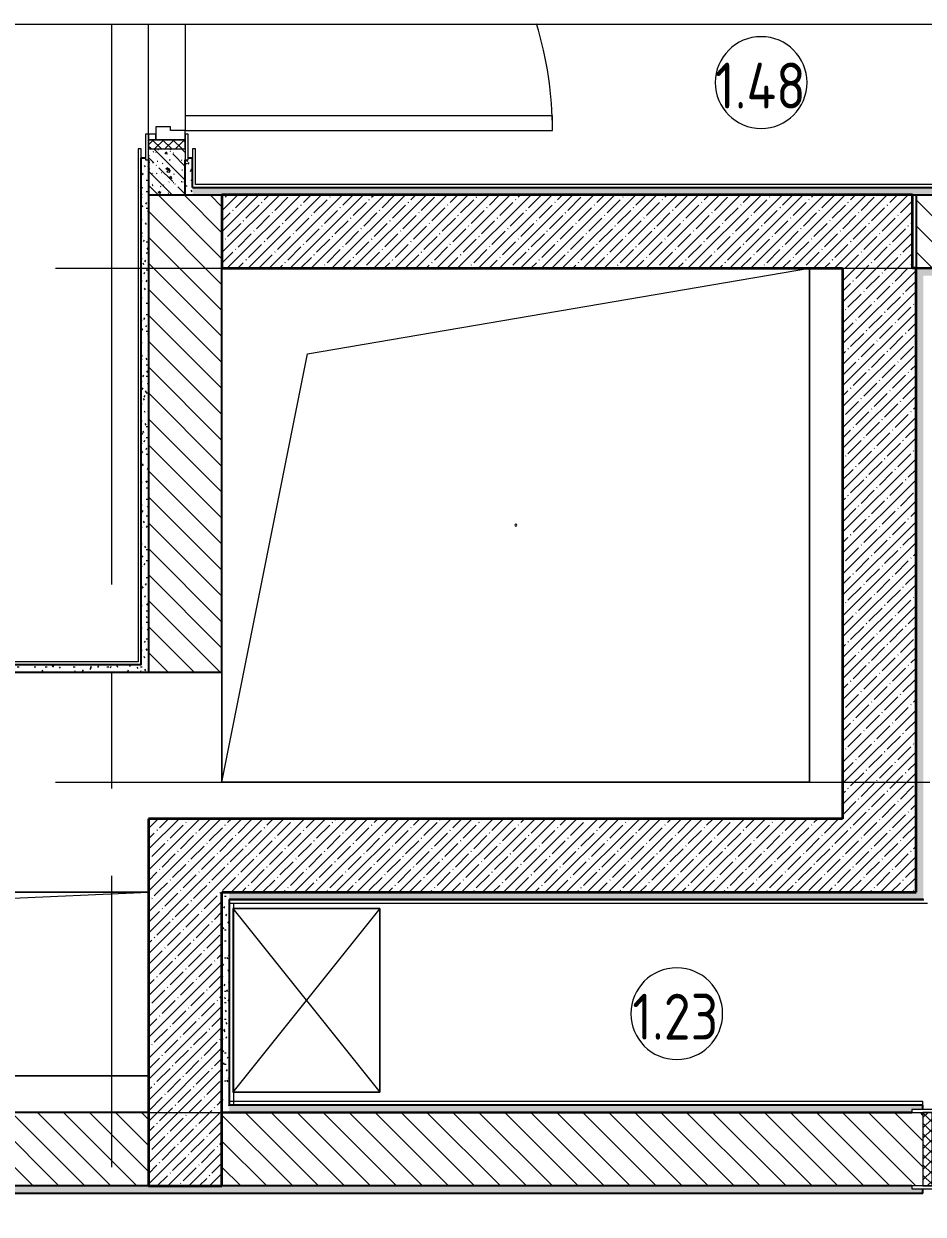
# Model space of a CAD drawing. Header units: millimetres. Extents: x 3991 to 282775, y -8553 to 29560.
# Drawn here: x 105122 to 107571, y 10823 to 14066 of the extents above; entities that cross this region are included whole.
import ezdxf

# ---------------------------------------------------------------- set-up
doc = ezdxf.new("R2010")
doc.units = ezdxf.units.MM
doc.linetypes.add('Осевая', pattern=[1587.5, 317.5, -238.125, 793.75, -238.125])
for name, color, linetype, lineweight in [('A-AREA-IDEN', 7, 'Continuous', 9), ('A-DETL-GENF', 7, 'Continuous', 9), ('A-DOOR', 7, 'Continuous', 9), ('A-DOOR-1', 7, 'Continuous', 15), ('A-DOOR-FRAM', 7, 'Continuous', 15), ('A-DOOR-FRAM-1', 7, 'Continuous', 9), ('A-GENM', 7, 'Continuous', 9), ('I-FURN', 7, 'Continuous', 9), ('I-WALL', 7, 'Continuous', 9), ('Оси', 7, 'Continuous', 9), ('Оси-2', 7, 'Осевая', 9)]:
    doc.layers.add(name, color=color, linetype=linetype, lineweight=lineweight)
for name, color, linetype, lineweight, true_color in [('A-WALL-1', 7, 'Continuous', 25, 0x3c3c3c), ('A-WALL-2', 7, 'Continuous', 35, 0x3c3c3c), ('A-WALL-FNSH-1', 7, 'Continuous', 15, 0x3c3c3c)]:
    doc.layers.add(name, color=color, linetype=linetype, lineweight=lineweight, true_color=true_color)
doc.styles.add('GOST Common_2', font='GOST_Common.ttf', dxfattribs={"width": 0.9, "height": 125})
pattern_1 = [(45, (38902.026, 0), (-28.51196, 28.51196), []), (45, (38930.54, 0), (-28.51196, 28.51196), [50.403, -10.081, 1.676, -8.404])]
pattern_2 = [(135, (38902.026, 0), (-35.35534, -35.35534), [])]
pattern_3 = [(0, (38902.026, 0), (60.96, 15.24), [5.029, -40.691, 5.029, -40.691, -243.84]), (0, (38902.026, 0), (60.96, 15.24), [-91.44, 5.029, -86.411, 5.029, -40.691, -106.68]), (0, (38902.026, 0), (60.96, 15.24), [-228.6, 5.029, -25.451, 5.029, -71.171]), (120, (38924.886, 7.62), (-43.6782272, 45.1729086), [5.029, -40.691, 5.029, -40.691, -243.84]), (120, (38924.886, 7.62), (-43.6782272, 45.1729086), [-91.44, 5.029, -86.411, 5.029, -40.691, -106.68]), (120, (38924.886, 7.62), (-43.6782272, 45.1729086), [-228.6, 5.029, -25.451, 5.029, -71.171]), (240, (38932.506, 38.1), (-17.2817728, -60.4129086), [5.029, -40.691, 5.029, -40.691, -243.84]), (240, (38932.506, 38.1), (-17.2817728, -60.4129086), [-91.44, 5.029, -86.411, 5.029, -40.691, -106.68]), (240, (38932.506, 38.1), (-17.2817728, -60.4129086), [-228.6, 5.029, -25.451, 5.029, -71.171])]

# ---------------------------------------------------------------- blocks, each defined once
blk = doc.blocks.new('110_Дверь_СКБ_1Ст_Внутренняя1 - Д-11 1100x2100h_кладовые _все__ коридор _между помещениями блока столовой__ моечные _все_-32089444-Фрагмент 1_9')
at = {"layer": 'A-DOOR'}
h = blk.add_hatch(dxfattribs=at)
h.set_pattern_fill('FP_51', color=256, style=0, pattern_type=2)
h.set_pattern_definition([(135, (1751.41, 114.685), (-14.14214, -14.14214), []), (225, (1751.41, 114.685), (14.14214, -14.14214), [])])
h.paths.add_polyline_path([(562.5, 50), (537.5, 50), (537.5, -50), (562.5, -50)])
blk.add_arc((512.5, 50), 1000, 90, 106.921, dxfattribs=at)
at = {"layer": 'A-DOOR-1'}
for p, q in [((512.5, 1050), (472.5, 1050)), ((472.5, 1050), (472.5, 50)), ((512.5, 50), (512.5, 1050)), ((472.5, 50), (512.5, 50))]:
    blk.add_line(p, q, dxfattribs=at)
at = {"layer": 'A-DOOR-FRAM'}
for p, q in [((512.5, 50), (512.5, 10)), ((537.5, 50), (512.5, 50)), ((592.5, 58), (522.5, 58)), ((522.5, 58), (522.5, 50)), ((537.5, 50), (522.5, 50)), ((522.5, 50), (522.5, 49)), ((522.5, 50), (592.5, 50)), ((522.5, 49), (537.5, 49)), ((537.5, -30), (537.5, 50)), ((562.5, 50), (537.5, 50)), ((537.5, 50), (537.5, -50)), ((537.5, 49), (537.5, 50)), ((562.5, -50), (562.5, 50)), ((592.5, 50), (592.5, 58)), ((512.5, 10), (502.5, 10)), ((502.5, 10), (502.5, -30)), ((502.5, -30), (537.5, -30)), ((537.5, -30), (522.5, -30)), ((522.5, -30), (522.5, -50)), ((537.5, -50), (537.5, -30)), ((522.5, -50), (537.5, -50)), ((592.5, -50), (522.5, -50)), ((522.5, -50), (522.5, -58)), ((522.5, -58), (592.5, -58)), ((537.5, -50), (562.5, -50)), ((592.5, -58), (592.5, -50))]:
    blk.add_line(p, q, dxfattribs=at)
blk = doc.blocks.new('110_Дверь_СКБ_1Ст_Внутренняя1 - Д-17д _Д-9_ 950x2100h_ПУИ_ С_У персонала-V86-Фрагмент 1_9')
at = {"layer": 'A-DOOR'}
h = blk.add_hatch(dxfattribs=at)
h.set_pattern_fill('FP_54', color=256, style=0, pattern_type=2)
h.set_pattern_definition([(135, (1826.41, 164.685), (-14.14214, -14.14214), []), (225, (1826.41, 164.685), (14.14214, -14.14214), [])])
h.paths.add_polyline_path([(487.5, 100), (462.5, 100), (462.5, -100), (487.5, -100)])
at = {"layer": 'A-DOOR-FRAM-1'}
h = blk.add_hatch(dxfattribs=at)
h.set_pattern_fill('FP_55', color=256, style=0, pattern_type=2)
h.set_pattern_definition([(45, (-296.384, 164.685), (-14.1421, 14.1421), []), (135, (-296.384, 164.685), (-14.1421, -14.1421), [])])
h.paths.add_polyline_path([(-437.5, 100), (-462.5, 100), (-462.5, -100), (-437.5, -100), (-437.5, -58.8)])
at = {"layer": 'A-DOOR'}
for start, end in [(73.1102, 80.073), (360, 47.3653)]:
    blk.add_arc((-412.5, 100), 850, start, end, dxfattribs=at)
at = {"layer": 'A-DOOR-1'}
for p, q in [((-372.5, 100), (-372.5, 723.2)), ((-412.5, 643.2), (-412.5, 100)), ((-412.5, 100), (-372.5, 100))]:
    blk.add_line(p, q, dxfattribs=at)
at = {"layer": 'A-DOOR-FRAM'}
for p, q in [((-422.5, 108), (-492.5, 108)), ((-492.5, 108), (-492.5, 100)), ((-492.5, 100), (-422.5, 100)), ((-437.5, 100), (-462.5, 100)), ((-462.5, 100), (-462.5, -100)), ((-412.5, 100), (-437.5, 100)), ((-437.5, 100), (-437.5, 20)), ((-437.5, -100), (-437.5, 100)), ((-422.5, 100), (-437.5, 100)), ((-437.5, 100), (-437.5, 99)), ((-437.5, 99), (-422.5, 99)), ((-422.5, 100), (-422.5, 108)), ((-422.5, 99), (-422.5, 100)), ((-412.5, 60), (-412.5, 100)), ((437.5, 100), (437.5, 60)), ((462.5, 100), (437.5, 100)), ((517.5, 108), (447.5, 108)), ((447.5, 108), (447.5, 100)), ((462.5, 100), (447.5, 100)), ((447.5, 100), (447.5, 99)), ((447.5, 100), (517.5, 100)), ((447.5, 99), (462.5, 99)), ((462.5, 20), (462.5, 100)), ((487.5, 100), (462.5, 100)), ((462.5, 100), (462.5, -100)), ((462.5, 99), (462.5, 100)), ((487.5, -100), (487.5, 100)), ((517.5, 100), (517.5, 108)), ((-402.5, 60), (-412.5, 60)), ((-402.5, 20), (-402.5, 60)), ((437.5, 60), (427.5, 60)), ((427.5, 60), (427.5, 20)), ((-437.5, 20), (-402.5, 20)), ((-422.5, 20), (-437.5, 20)), ((-437.5, 20), (-437.5, -100)), ((-422.5, -100), (-422.5, 20)), ((427.5, 20), (462.5, 20)), ((462.5, 20), (447.5, 20)), ((447.5, 20), (447.5, -100)), ((462.5, -100), (462.5, 20)), ((-422.5, -100), (-492.5, -100)), ((-492.5, -100), (-492.5, -108)), ((-492.5, -108), (-422.5, -108)), ((-462.5, -100), (-437.5, -100)), ((-437.5, -100), (-422.5, -100)), ((-422.5, -108), (-422.5, -100)), ((447.5, -100), (462.5, -100)), ((517.5, -100), (447.5, -100)), ((447.5, -100), (447.5, -108)), ((447.5, -108), (517.5, -108)), ((462.5, -100), (487.5, -100)), ((517.5, -108), (517.5, -100))]:
    blk.add_line(p, q, dxfattribs=at)
blk = doc.blocks.new('GM_Отверстие прямоугольное _в плите_ - Отверстие-21957768-Фрагмент 1_9')
at = {"layer": 'A-GENM'}
for p, q in [((-1000, -250), (-1000, 250)), ((-1000, 250), (-1000, -250)), ((-916.7, 166.7), (1000, 250)), ((600, 250), (1000, 250)), ((1000, 250), (600, 250)), ((-1000, -250), (-916.7, 166.7)), ((1000, -250), (-1000, -250)), ((-1000, -250), (1000, -250))]:
    blk.add_line(p, q, dxfattribs=at)
for start, end in [(360, 180), (180, 360)]:
    blk.add_arc((0, 0), 2.5, start, end, dxfattribs=at)
blk = doc.blocks.new('GM_Отверстие прямоугольное _в плите_ - Отверстие-21957881-Фрагмент 1_9')
at = {"layer": 'A-GENM'}
for p, q in [((-566.7, 466.7), (800, 700)), ((800, 700), (800, -700)), ((800, -700), (800, 700)), ((-800, -700), (-566.7, 466.7)), ((-800, -700), (-800, -400)), ((-800, -400), (-800, -700)), ((800, -700), (-800, -700)), ((-800, -700), (800, -700))]:
    blk.add_line(p, q, dxfattribs=at)
for start, end in [(360, 180), (180, 360)]:
    blk.add_arc((0, 0), 2.5, start, end, dxfattribs=at)
blk = doc.blocks.new('Шкаф параметрический - 1_165-25646814-Фрагмент 1_9')
at = {"layer": 'I-FURN'}
for p, q in [((0, 0), (500, 400)), ((0, 400), (500, 0)), ((500, 400), (0, 400)), ((0, 400), (0, 0)), ((0, 1), (0, 400)), ((0, 400), (500, 400)), ((500, 0), (500, 400)), ((500, 400), (500, 1)), ((0, 0), (500, 0))]:
    blk.add_line(p, q, dxfattribs=at)
blk = doc.blocks.new('DET_L_Линия разрыва - М100-30660190-Фрагмент 1_9')
at = {"layer": 'A-DETL-GENF'}
blk.add_line((16975.8, 0), (8787.9, 0), dxfattribs=at)
blk = doc.blocks.new('Марка_Помещения - Номер-25198446-Фрагмент 1_9')
at = {"layer": 'A-AREA-IDEN'}
for start, end in [(360, 180), (180, 360)]:
    blk.add_arc((0, 0), 2.5, start, end, dxfattribs=at)

msp = doc.modelspace()

# ---------------------------------------------------------------- hatches: boundary and pattern name
at = {"layer": 'I-WALL'}
h = msp.add_hatch(dxfattribs=at)
h.set_pattern_fill('FP_15', color=256, style=0, pattern_type=2)
h.set_pattern_definition([(135, (38902.026, 0), (-37.717076, -37.717076), [53.34, -8.89, 1.778, -8.89]), (135, (38902.026, 37.694), (-37.717076, -37.717076), []), (50, (38902.026, 0), (63.763904, -5.57885), [6.667, -73.342]), (355, (38902.026, 0), (-12.334876, 66.869514), [5.334, -58.674]), (100.451, (38907.34, -0.465), (51.43036, 61.29098), [5.667, -62.332]), (46.184, (38902.03, 17.78), (94.87722, -14.71484), [10.001, -110.014]), (96.636, (38909.93, 16.55), (83.09115, 86.5993), [8.5, -93.497]), (351.184, (38902.03, 17.78), (83.09204, 86.59928), [8.001, -88.011]), (21, (38910.916, 13.335), (53.064487, -35.792726), [6.667, -73.342]), (326, (38910.916, 13.335), (21.63066, 64.46546), [5.334, -58.674]), (71.451, (38915.34, 10.35), (74.69646, 28.672367), [5.667, -62.332]), (37.5, (38902.026, 0), (1.080413, 29.594271), [1.676, -56.286, 1.676, -57.887, -58.896]), (37.5, (38902.026, 0), (1.080413, 29.594271), [-117.526, 1.676, -57.22]), (7.5, (38902.026, 0), (23.386368, 35.063507), [1.676, -32.283, 1.676, -54.953, -22.447]), (7.5, (38902.026, 0), (23.386368, 35.063507), [-90.589, 1.676, -20.771]), (327.5, (38882.201, 0), (47.456567, -2.005468), [1.676, -20.549, 1.676, -67.666, -92.011]), (327.5, (38882.201, 0), (47.456567, -2.005468), [-91.567, 1.676, -90.335]), (317.5, (38873.31, 0), (51.844948, 8.89904), [1.676, -27.216, 1.676, -44.374, -65.341]), (317.5, (38873.31, 0), (51.844948, 8.89904), [-74.943, 1.676, -63.665])])
h.paths.add_polyline_path([(105462, 13600), (105562, 13600), (105562, 13725), (105462, 13725), (105462, 13695)])
h = msp.add_hatch(dxfattribs=at)
h.set_pattern_fill('FP_13', color=256, style=0, pattern_type=2)
h.set_pattern_definition(pattern_3)
h.paths.add_polyline_path([(105462, 12300), (105462, 13695), (105454, 13695), (105454, 13700), (105442, 13700), (105442, 12300)])
h = msp.add_hatch(dxfattribs=at)
h.set_pattern_fill('FP_13', color=256, style=0, pattern_type=2)
h.set_pattern_definition(pattern_3)
h.paths.add_polyline_path([(105562, 13600), (105582, 13600), (105582, 13700), (105570, 13700), (105570, 13695), (105562, 13695)])
h = msp.add_hatch(dxfattribs=at)
h.set_pattern_fill('FP_12', color=256, style=0, pattern_type=2)
h.set_pattern_definition(pattern_2)
h.paths.add_polyline_path([(105662, 12300), (105662, 13600), (105462, 13600), (105462, 12300)])
h = msp.add_hatch(dxfattribs=at)
h.set_pattern_fill('FP_13', color=256, style=0, pattern_type=2)
h.set_pattern_definition(pattern_3)
h.paths.add_polyline_path([(109437.1, 13600), (109612, 13600), (109612, 13620), (105582, 13620), (105582, 13600), (108879.5, 13600)])
h = msp.add_hatch(dxfattribs=at)
h.set_pattern_fill('FP_4', color=256, style=0, pattern_type=2)
h.set_pattern_definition(pattern_1)
h.paths.add_polyline_path([(107352, 13400), (107542, 13400), (107542, 13600), (105662, 13600), (105662, 13400), (107206.8, 13400)])
h = msp.add_hatch(dxfattribs=at)
h.set_pattern_fill('FP_12', color=256, style=0, pattern_type=2)
h.set_pattern_definition(pattern_2)
h.paths.add_polyline_path([(116918.3, 13400), (116918.3, 13600), (107552, 13600), (107552, 13400), (116181.8, 13400)])
h = msp.add_hatch(dxfattribs=at)
h.set_pattern_fill('FP_4', color=256, style=0, pattern_type=2)
h.set_pattern_definition(pattern_1)
h.paths.add_polyline_path([(107352, 11700), (107552, 11700), (107552, 13400), (107352, 13400), (107352, 11900)])
h = msp.add_hatch(dxfattribs=at)
h.set_pattern_fill('FP_13', color=256, style=0, pattern_type=2)
h.set_pattern_definition(pattern_3)
h.paths.add_polyline_path([(109191.8, 13380), (109191.8, 13400), (107552, 13400), (107552, 13380), (109190.8, 13380)])
h = msp.add_hatch(dxfattribs=at)
h.set_pattern_fill('FP_13', color=256, style=0, pattern_type=2)
h.set_pattern_definition(pattern_3)
h.paths.add_polyline_path([(107552, 11680), (107572, 11680), (107572, 13380), (107552, 13380), (107552, 11700)])
h = msp.add_hatch(dxfattribs=at)
h.set_pattern_fill('FP_13', color=256, style=0, pattern_type=2)
h.set_pattern_definition(pattern_3)
h.paths.add_polyline_path([(105442, 12300), (105442, 12320), (105042, 12320), (105042, 12300), (105062, 12300)])
h = msp.add_hatch(dxfattribs=at)
h.set_pattern_fill('FP_4', color=256, style=0, pattern_type=2)
h.set_pattern_definition(pattern_1)
h.paths.add_polyline_path([(107352, 11700), (107352, 11900), (105462, 11900), (105462, 11700), (106091.7, 11700)])
h = msp.add_hatch(dxfattribs=at)
h.set_pattern_fill('FP_4', color=256, style=0, pattern_type=2)
h.set_pattern_definition(pattern_1)
h.paths.add_polyline_path([(105462, 10900), (105662, 10900), (105662, 11700), (105462, 11700), (105462, 11058.8)])
h = msp.add_hatch(dxfattribs=at)
h.set_pattern_fill('FP_13', color=256, style=0, pattern_type=2)
h.set_pattern_definition(pattern_3)
h.paths.add_polyline_path([(105662, 11100), (105682, 11100), (105682, 11700), (105662, 11700)])
h = msp.add_hatch(dxfattribs=at)
h.set_pattern_fill('FP_13', color=256, style=0, pattern_type=2)
h.set_pattern_definition(pattern_3)
h.paths.add_polyline_path([(107552, 11680), (107552, 11700), (105682, 11700), (105682, 11680), (106091.7, 11680)])
h = msp.add_hatch(dxfattribs=at)
h.set_pattern_fill('FP_12', color=256, style=0, pattern_type=2)
h.set_pattern_definition(pattern_2)
h.paths.add_polyline_path([(112522, 10900), (112522, 11100), (111831.8, 11100), (111831.8, 10900), (111861.8, 10900)])
h.paths.add_polyline_path([(110552.2, 10900), (110881.8, 10900), (110881.8, 11100), (108520.8, 11100), (108520.8, 10900), (108550.8, 10900)])
h.paths.add_polyline_path([(107570.8, 10900), (107570.8, 11100), (105662, 11100), (105662, 10900), (107540.8, 10900)])
h.paths.add_polyline_path([(105462, 10900), (105462, 11100), (101062, 11100), (101062, 10900), (103861.4, 10900)])
h = msp.add_hatch(dxfattribs=at)
h.set_pattern_fill('FP_13', color=256, style=0, pattern_type=2)
h.set_pattern_definition(pattern_3)
h.paths.add_polyline_path([(105682, 11100), (107540.8, 11100.3), (107540.8, 11108), (107570.8, 11108), (107570.8, 11120), (105682, 11120)])
h.paths.add_polyline_path([(108879.5, 11100), (109211.8, 11100), (109211.8, 11120), (108520.8, 11120), (108520.8, 11108), (108550.8, 11108), (108550.8, 11100)])
h = msp.add_hatch(dxfattribs=at)
h.set_pattern_fill('FP_13', color=256, style=0, pattern_type=2)
h.set_pattern_definition(pattern_3)
h.paths.add_polyline_path([(114372, 10880), (114372, 10900), (111861.8, 10899.8), (111861.8, 10892), (111831.8, 10892), (111831.8, 10880), (112782.5, 10880)])
h.paths.add_polyline_path([(110851.8, 10880), (110881.8, 10880), (110881.8, 10892), (110851.8, 10892), (110851.8, 10900), (108550.8, 10900), (108550.8, 10892), (108520.8, 10892), (108520.8, 10880), (110552.2, 10880)])
h.paths.add_polyline_path([(107540.8, 10880), (107570.8, 10880), (107570.8, 10892), (107540.8, 10892), (107540.8, 10900), (101062, 10900), (101062, 10880), (106091.7, 10880)])
h.paths.add_polyline_path([(100862, 10880), (100862, 10900), (100842, 10900), (100842, 10880)])

# ---------------------------------------------------------------- linework, layer by layer
at = {"layer": 'A-WALL-1'}
for p, q in [((105454, 13700), (105442, 13700)), ((105442, 12320), (105442, 13700)), ((105462, 13695), (105462, 12300)), ((105562, 13600), (105562, 13695)), ((105582, 13700), (105570, 13700)), ((105582, 13620), (105582, 13700)), ((105462, 13600), (109612, 13600)), ((105582, 13620), (109592, 13620)), ((107552, 13600), (107552, 13400)), ((105662, 12300), (105662, 13400)), ((107552, 13400), (109211.8, 13400)), ((109211.8, 13400), (107552, 13400)), ((105442, 12320), (105042, 12320)), ((105062, 12300), (105662, 12300)), ((107572, 11680), (105682, 11680)), ((105682, 11680), (105682, 11120)), ((105462, 11100), (103362, 11100)), ((107540.8, 11100), (105662, 11100)), ((105662, 11100), (107540.8, 11100)), ((107570.8, 11120), (105682, 11120)), ((107570.8, 11108), (107570.8, 11120)), ((107540.8, 10900), (101062, 10900)), ((101062, 10880), (107570.8, 10880)), ((107570.8, 10880), (107570.8, 10892))]:
    msp.add_line(p, q, dxfattribs=at)
at = {"layer": 'A-WALL-2'}
for p, q in [((107542, 13600), (105662, 13600)), ((105662, 13600), (105662, 13400)), ((107542, 13400), (107542, 13600)), ((105662, 13400), (107352, 13400)), ((107352, 13400), (107352, 11900)), ((107552, 13400), (107542, 13400)), ((107552, 11700), (107552, 13400)), ((107352, 11900), (105462, 11900)), ((105462, 11900), (105462, 10900)), ((105662, 11700), (107552, 11700)), ((105662, 10900), (105662, 11700)), ((105462, 10900), (105662, 10900))]:
    msp.add_line(p, q, dxfattribs=at)
at = {"layer": 'A-WALL-FNSH-1'}
for p, q in [((105442, 13725), (105434, 13725)), ((105434, 13725), (105434, 12328)), ((105442, 13700), (105442, 13725)), ((105582, 13725), (105582, 13700)), ((105590, 13725), (105582, 13725)), ((105590, 13628), (105590, 13725)), ((109584, 13628), (105590, 13628)), ((105434, 12328), (105034, 12328)), ((105683, 11679), (107573, 11679)), ((105683, 11120), (105683, 11679)), ((107570.8, 11121), (105682, 11121)), ((107570.8, 11120), (107570.8, 11121)), ((100841, 10879), (107570.8, 10879)), ((107570.8, 10879), (107570.8, 10880))]:
    msp.add_line(p, q, dxfattribs=at)
at = {"layer": 'I-WALL'}
for p, q in [((105462, 13765), (105462, 14065.5)), ((105562, 14065.5), (105562, 13815)), ((107583, 11669), (105682, 11669)), ((105693, 11669), (105693, 11120)), ((105682, 11131), (107570.8, 11131)), ((107570.8, 11121), (107570.8, 11131))]:
    msp.add_line(p, q, dxfattribs=at)
at = {"layer": 'Оси'}
msp.add_line((105362, 12815.5), (105362, 14065.5), dxfattribs=at)
at = {"layer": 'Оси-2'}
for p, q in [((99890.5, 13400), (115668.3, 13400)), ((105362, 10395.5), (105362, 12815.5)), ((99890.5, 12000), (115668.3, 12000)), ((99890.5, 11100), (115668.3, 11100))]:
    msp.add_line(p, q, dxfattribs=at)

# ---------------------------------------------------------------- block references
at = {"layer": 'A-AREA-IDEN', "xscale": 49.99999999999998, "yscale": 49.99999999999998, "zscale": 49.99999999999998}
for p in [(107130.2, 13905.9), (106900.4, 11369.1)]:
    msp.add_blockref('Марка_Помещения - Номер-25198446-Фрагмент 1_9', p, dxfattribs=at)
at = {"layer": 'A-DETL-GENF', "rotation": 180}
msp.add_blockref('DET_L_Линия разрыва - М100-30660190-Фрагмент 1_9', (116918.3, 14065.5), dxfattribs=at)
at = {"layer": 'A-DOOR'}
for name, p, rotation in [('110_Дверь_СКБ_1Ст_Внутренняя1 - Д-11 1100x2100h_кладовые _все__ коридор _между помещениями блока столовой__ моечные _все_-32089444-Фрагмент 1_9', (105512, 14287.5), 270), ('110_Дверь_СКБ_1Ст_Внутренняя1 - Д-17д _Д-9_ 950x2100h_ПУИ_ С_У персонала-V86-Фрагмент 1_9', (108058.3, 11000), 180)]:
    msp.add_blockref(name, p, dxfattribs=dict(at, rotation=rotation))
at = {"layer": 'A-GENM'}
for name, p in [('GM_Отверстие прямоугольное _в плите_ - Отверстие-21957881-Фрагмент 1_9', (106462, 12700)), ('GM_Отверстие прямоугольное _в плите_ - Отверстие-21957768-Фрагмент 1_9', (104462, 11450))]:
    msp.add_blockref(name, p, dxfattribs=at)
at = {"layer": 'I-FURN', "rotation": 269.9999999999994}
msp.add_blockref('Шкаф параметрический - 1_165-25646814-Фрагмент 1_9', (105692, 11655.7), dxfattribs=at)

# ---------------------------------------------------------------- texts
at = {"layer": 'A-AREA-IDEN', "char_height": 125, "attachment_point": 1, "style": 'GOST Common_2'}
for s, insert, width in [('1.48', (107004.8, 13960.2), 313.861), ('1.23', (106779.5, 11423.4), 303.038)]:
    msp.add_mtext(s, dxfattribs=dict(at, insert=insert, width=width))

doc.saveas('drawing.dxf')
